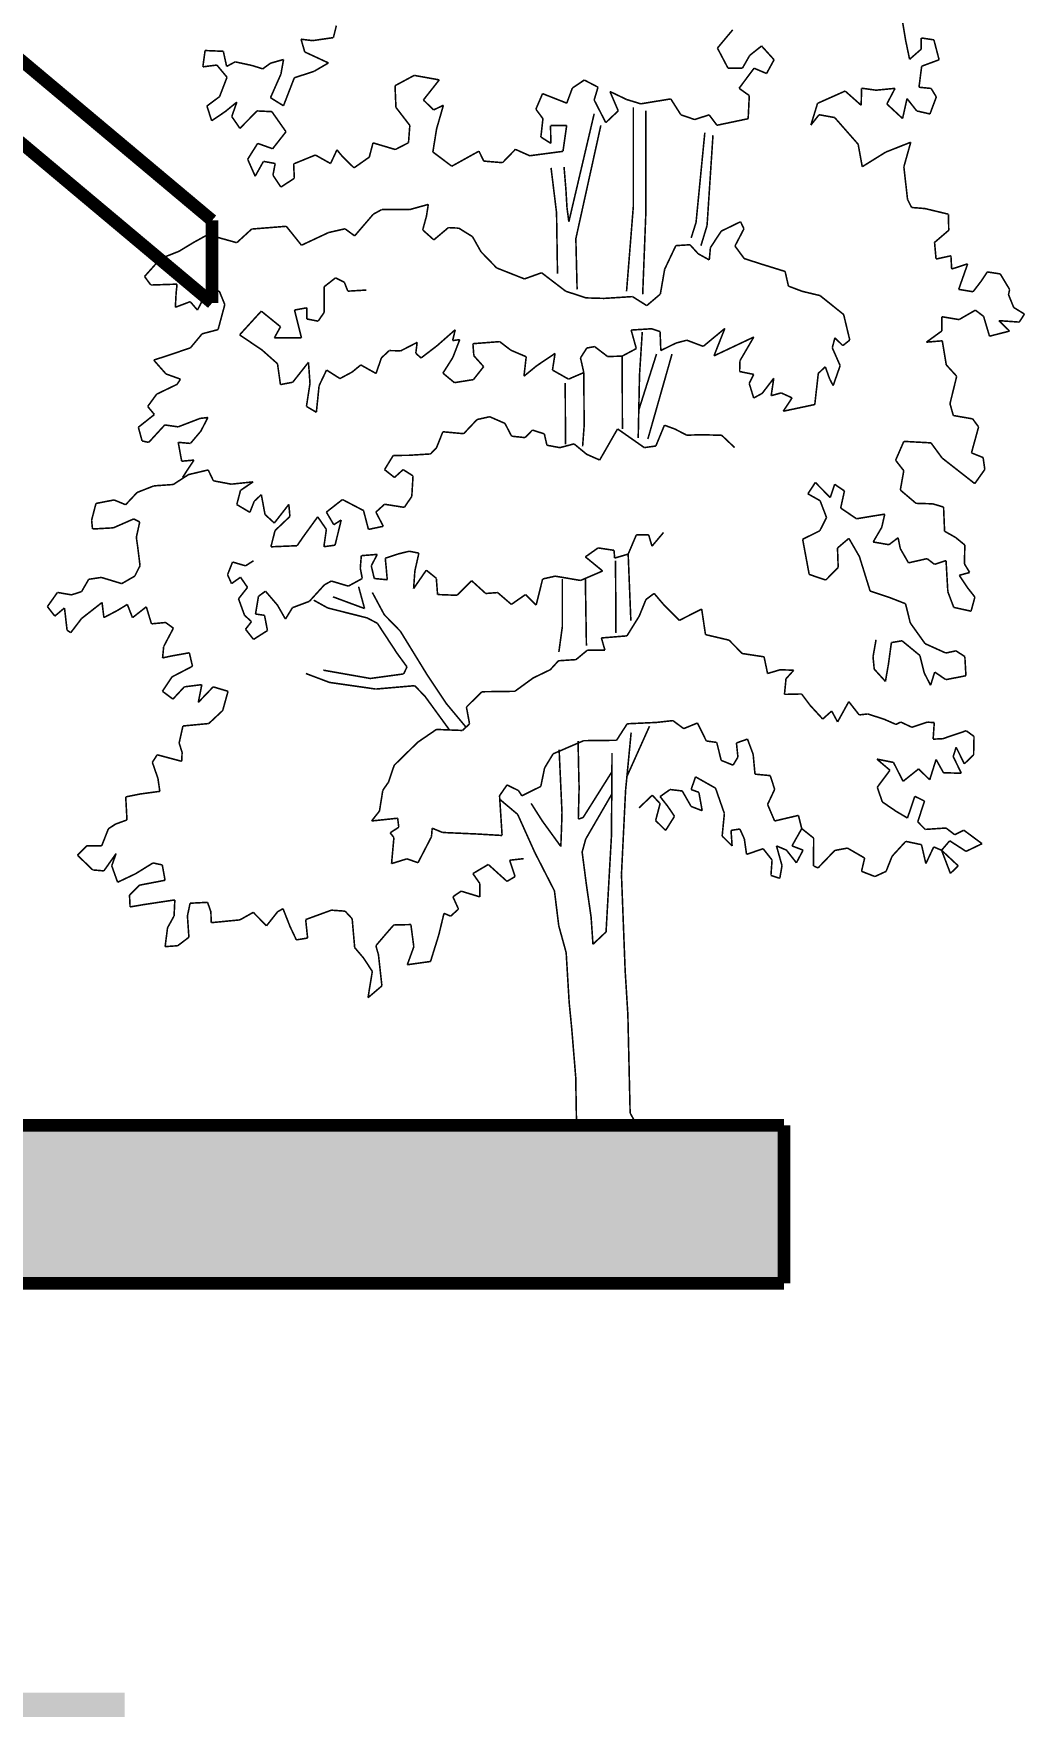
# Model space of a CAD drawing. Extents: x -27.1 to 14.4, y -13.6 to 27.5.
# Drawn here: x -12.65 to -9.51, y 18.43 to 23.76 of the extents above; entities that cross this region are included whole.
import ezdxf

# ---------------------------------------------------------------- set-up
doc = ezdxf.new("R2010")
doc.units = 0
doc.header["$MEASUREMENT"] = 0
for name, color, linetype, lineweight, plot in [('CLOSET', 7, 'Continuous', 0, False), ('CUBIERTAS', 7, 'Continuous', 0, False), ('TEXTO', 7, 'Continuous', 0, False), ('TRAMAS', 7, 'Continuous', 0, False)]:
    doc.layers.add(name, color=color, linetype=linetype, lineweight=lineweight, plot=plot)

# ---------------------------------------------------------------- blocks, each defined once
blk = doc.blocks.new('FILL_36')
at = {"layer": 'TRAMAS', "linetype": 'Continuous'}
h = blk.add_hatch(dxfattribs=at)
h.set_pattern_fill('ALFOMBRA', color=251, scale=0.006, style=0)
h.set_pattern_definition([(45, (0, 0.3), (-0.0954594, 0.0954594), [0, -0.09, 0, -0.135]), (110, (0.3, 0.3), (-0.1268585, -0.0461727), [0, -0.066, 0, -0.114])])
h.paths.add_polyline_path([(-10.274, 20.3071), (-10.274, 19.8071), (-22.8029, 19.8071), (-22.8029, 20.3071)], flags=0)
blk = doc.blocks.new('FILL_32')
at = {"layer": 'CUBIERTAS', "linetype": 'Continuous'}
h = blk.add_hatch(dxfattribs=at)
h.set_pattern_fill('CAMARA_DE_AIRE', color=5, scale=1000000.0, style=0)
h.set_pattern_definition([(0, (1000000, 1000000), (0, 1000000), [1e-05, -1000000])])
h.paths.add_polyline_path([(-12.0816, 22.9071), (-12.0816, 23.1682), (-15.6265, 26.1427), (-15.6265, 25.8816)], flags=0)

msp = doc.modelspace()

# ---------------------------------------------------------------- linework, layer by layer
at = {"color": 0, "linetype": 'Continuous', "const_width": 0.005}
for points in [[(-11.6887, 23.7844), (-11.6981, 23.7463)], [(-9.8895, 23.7393), (-9.8994, 23.7995)], [(-11.764, 23.7368), (-11.8004, 23.7413)], [(-11.8004, 23.7413), (-11.7887, 23.701)], [(-11.6981, 23.7463), (-11.764, 23.7368)], [(-10.4841, 23.7132), (-10.4359, 23.7709)], [(-9.8767, 23.6777), (-9.8895, 23.7393)], [(-9.84, 23.7453), (-9.8402, 23.7097)], [(-9.7999, 23.7393), (-9.84, 23.7453)], [(-9.7834, 23.6763), (-9.7999, 23.7393)], [(-12.1037, 23.7055), (-12.1108, 23.6539)], [(-12.0461, 23.7031), (-12.1037, 23.7055)], [(-12.0356, 23.6552), (-12.0461, 23.7031)], [(-11.8557, 23.6772), (-11.8969, 23.6654)], [(-11.864, 23.6309), (-11.8557, 23.6772)], [(-11.7887, 23.701), (-11.7137, 23.6663)], [(-10.4508, 23.6499), (-10.4841, 23.7132)], [(-10.382, 23.6901), (-10.4052, 23.6496)], [(-10.3446, 23.7199), (-10.382, 23.6901)], [(-10.3051, 23.6763), (-10.3446, 23.7199)], [(-10.3288, 23.6328), (-10.3051, 23.6763)], [(-9.8402, 23.7097), (-9.8767, 23.6777)], [(-9.8385, 23.6559), (-9.7834, 23.6763)], [(-12.1108, 23.6539), (-12.0665, 23.6596)], [(-12.0665, 23.6596), (-12.0344, 23.6209)], [(-12.0086, 23.6697), (-12.0356, 23.6552)], [(-11.9545, 23.658), (-12.0086, 23.6697)], [(-11.9216, 23.6475), (-11.9545, 23.658)], [(-11.8969, 23.6654), (-11.9216, 23.6475)], [(-11.897, 23.5563), (-11.864, 23.6309)], [(-11.7594, 23.6396), (-11.8216, 23.6194)], [(-11.7137, 23.6663), (-11.7594, 23.6396)], [(-11.5033, 23.5942), (-11.4427, 23.6269)], [(-11.4427, 23.6269), (-11.3635, 23.6127)], [(-10.4052, 23.6496), (-10.4508, 23.6499)], [(-10.4157, 23.586), (-10.3683, 23.6496)], [(-10.3683, 23.6496), (-10.3288, 23.6328)], [(-9.847, 23.5894), (-9.8385, 23.6559)], [(-12.0344, 23.6209), (-12.058, 23.5597)], [(-11.8216, 23.6194), (-11.8559, 23.5308)], [(-11.5004, 23.5257), (-11.5033, 23.5942)], [(-11.3635, 23.6127), (-11.4136, 23.5491)], [(-10.9604, 23.5391), (-10.9427, 23.5869)], [(-10.9427, 23.5869), (-10.9051, 23.6122)], [(-10.9051, 23.6122), (-10.8616, 23.5896)], [(-10.8616, 23.5896), (-10.8738, 23.5491)], [(-10.7977, 23.5148), (-10.8238, 23.5759)], [(-10.8238, 23.5759), (-10.7712, 23.5506)], [(-10.3834, 23.5631), (-10.4157, 23.586)], [(-10.1676, 23.5385), (-10.0804, 23.5774)], [(-10.0804, 23.5774), (-10.0297, 23.5323)], [(-10.0297, 23.5323), (-10.0285, 23.5864)], [(-10.0285, 23.5864), (-9.9826, 23.5801)], [(-9.9826, 23.5801), (-9.9226, 23.5859)], [(-9.9226, 23.5859), (-9.9486, 23.5366)], [(-9.8086, 23.5856), (-9.847, 23.5894)], [(-9.7922, 23.5587), (-9.8086, 23.5856)], [(-12.058, 23.5597), (-12.098, 23.5299)], [(-12.098, 23.5299), (-12.0828, 23.4835)], [(-12.0402, 23.5123), (-12.0033, 23.5424)], [(-12.0033, 23.5424), (-12.0194, 23.4968)], [(-11.8559, 23.5308), (-11.897, 23.5563)], [(-11.4565, 23.4686), (-11.5004, 23.5257)], [(-11.4136, 23.5491), (-11.3812, 23.5177)], [(-11.3812, 23.5177), (-11.3504, 23.5324)], [(-11.3504, 23.5324), (-11.3719, 23.4579)], [(-11.058, 23.5199), (-11.037, 23.5692)], [(-11.0357, 23.49), (-11.058, 23.5199)], [(-11.037, 23.5692), (-10.9604, 23.5391)], [(-10.8738, 23.5491), (-10.8371, 23.4775)], [(-10.7712, 23.5506), (-10.7266, 23.537)], [(-10.7501, 23.5257), (-10.7501, 23.211)], [(-10.7266, 23.537), (-10.6316, 23.5525)], [(-10.6316, 23.5525), (-10.5997, 23.5023)], [(-10.387, 23.4899), (-10.3834, 23.5631)], [(-10.1888, 23.4696), (-10.1676, 23.5385)], [(-9.9486, 23.5366), (-9.8989, 23.4905)], [(-9.8989, 23.4905), (-9.8848, 23.5535)], [(-9.8848, 23.5535), (-9.8541, 23.5145)], [(-9.8123, 23.5049), (-9.7922, 23.5587)], [(-12.0828, 23.4835), (-12.0402, 23.5123)], [(-12.0194, 23.4968), (-11.9936, 23.4594)], [(-11.9936, 23.4594), (-11.9394, 23.5145)], [(-11.9394, 23.5145), (-11.8927, 23.5123)], [(-11.8927, 23.5123), (-11.848, 23.4487)], [(-11.4607, 23.414), (-11.4565, 23.4686)], [(-11.0423, 23.432), (-11.0357, 23.49)], [(-10.9607, 23.4688), (-11.0117, 23.4682)], [(-11.0117, 23.4682), (-11.0107, 23.4119)], [(-10.9724, 23.3867), (-10.9607, 23.4688)], [(-10.8738, 23.5056), (-10.9539, 23.164)], [(-10.9317, 23.1106), (-10.8527, 23.4688)], [(-10.8371, 23.4775), (-10.7977, 23.5148)], [(-10.7101, 23.5153), (-10.7106, 23.1876)], [(-10.5997, 23.5023), (-10.5562, 23.4873)], [(-10.5562, 23.4873), (-10.5104, 23.5021)], [(-10.5104, 23.5021), (-10.4857, 23.4692)], [(-10.4857, 23.4692), (-10.387, 23.4899)], [(-10.1629, 23.5025), (-10.1888, 23.4696)], [(-10.1134, 23.4935), (-10.1629, 23.5025)], [(-10.0393, 23.4091), (-10.1134, 23.4935)], [(-9.8541, 23.5145), (-9.8123, 23.5049)], [(-11.9375, 23.4119), (-11.9691, 23.3617)], [(-11.8902, 23.3949), (-11.9375, 23.4119)], [(-11.848, 23.4487), (-11.8902, 23.3949)], [(-11.5847, 23.3684), (-11.5729, 23.4135)], [(-11.5729, 23.4135), (-11.5024, 23.3925)], [(-11.5024, 23.3925), (-11.4607, 23.414)], [(-11.3719, 23.4579), (-11.3837, 23.3847)], [(-11.0107, 23.4119), (-11.0423, 23.432)], [(-10.5517, 23.1622), (-10.524, 23.4461)], [(-10.5169, 23.1524), (-10.4982, 23.4379)], [(-9.873, 23.4156), (-9.9523, 23.3842)], [(-9.8948, 23.3378), (-9.873, 23.4156)], [(-11.9691, 23.3617), (-11.9454, 23.3081)], [(-11.8238, 23.347), (-11.7551, 23.3751)], [(-11.7551, 23.3751), (-11.707, 23.3481)], [(-11.707, 23.3481), (-11.6869, 23.3914)], [(-11.6869, 23.3914), (-11.6682, 23.3689)], [(-11.6682, 23.3689), (-11.6329, 23.3345)], [(-11.6329, 23.3345), (-11.5847, 23.3684)], [(-11.3837, 23.3847), (-11.3239, 23.3397)], [(-11.3239, 23.3397), (-11.238, 23.3873)], [(-11.238, 23.3873), (-11.2228, 23.3559)], [(-11.1635, 23.3509), (-11.1228, 23.393)], [(-11.1228, 23.393), (-11.0776, 23.3728)], [(-11.0776, 23.3728), (-10.9724, 23.3867)], [(-10.0264, 23.3381), (-10.0393, 23.4091)], [(-9.9523, 23.3842), (-10.0264, 23.3381)], [(-11.9454, 23.3081), (-11.9191, 23.355)], [(-11.9191, 23.355), (-11.8822, 23.3483)], [(-11.8822, 23.3483), (-11.8892, 23.3112)], [(-11.8892, 23.3112), (-11.864, 23.2738)], [(-11.8216, 23.3014), (-11.8238, 23.347)], [(-11.2228, 23.3559), (-11.1635, 23.3509)], [(-11.0101, 23.3345), (-10.9927, 23.1925)], [(-10.9632, 23.2671), (-10.969, 23.3374)], [(-9.8832, 23.2346), (-9.8948, 23.3378)], [(-11.864, 23.2738), (-11.8216, 23.3014)], [(-10.9597, 23.2088), (-10.9632, 23.2671)], [(-11.5721, 23.1879), (-11.545, 23.2028)], [(-11.545, 23.2028), (-11.4569, 23.2026)], [(-11.4569, 23.2026), (-11.3981, 23.2189)], [(-11.3981, 23.2189), (-11.404, 23.1815)], [(-10.9539, 23.164), (-10.9597, 23.2088)], [(-10.7501, 23.211), (-10.7714, 22.944)], [(-9.8703, 23.2092), (-9.8832, 23.2346)], [(-9.8282, 23.2058), (-9.8703, 23.2092)], [(-9.754, 23.188), (-9.8282, 23.2058)], [(-11.9564, 23.141), (-11.8471, 23.1497)], [(-11.8471, 23.1497), (-11.799, 23.0898)], [(-11.6309, 23.1193), (-11.5721, 23.1879)], [(-11.404, 23.1815), (-11.4158, 23.1382)], [(-11.3806, 23.1068), (-11.3347, 23.1455)], [(-11.3347, 23.1455), (-11.3018, 23.1439)], [(-11.3018, 23.1439), (-11.2584, 23.1169)], [(-10.9927, 23.1925), (-10.9897, 23.0001)], [(-10.7106, 23.1876), (-10.7204, 22.9347)], [(-10.5517, 23.1622), (-10.5671, 23.113)], [(-10.5169, 23.1524), (-10.5362, 23.0884)], [(-10.4721, 23.1344), (-10.411, 23.1642)], [(-10.411, 23.1642), (-10.4004, 23.1417)], [(-9.7529, 23.1372), (-9.754, 23.188)], [(-12.1863, 23.0706), (-12.141, 23.0981)], [(-12.141, 23.0981), (-12.0951, 23.1234)], [(-12.0951, 23.1234), (-12.0035, 23.0978)], [(-12.0035, 23.0978), (-11.9564, 23.141)], [(-11.799, 23.0898), (-11.7132, 23.13)], [(-11.7132, 23.13), (-11.6614, 23.1418)], [(-11.6614, 23.1418), (-11.6309, 23.1193)], [(-11.4158, 23.1382), (-11.3806, 23.1068)], [(-11.2584, 23.1169), (-11.2314, 23.069)], [(-10.9277, 22.9499), (-10.9317, 23.1106)], [(-10.6156, 23.0885), (-10.5709, 23.0914)], [(-10.5709, 23.0914), (-10.5451, 23.0629)], [(-10.5063, 23.0822), (-10.4721, 23.1344)], [(-10.4004, 23.1417), (-10.4287, 23.0873)], [(-9.7978, 23.0987), (-9.7529, 23.1372)], [(-9.793, 23.0461), (-9.7978, 23.0987)], [(-12.2951, 22.9909), (-12.2445, 23.0476)], [(-12.2445, 23.0476), (-12.1863, 23.0706)], [(-11.2314, 23.069), (-11.1821, 23.0181)], [(-10.651, 23.0138), (-10.6156, 23.0885)], [(-10.5451, 23.0629), (-10.5099, 23.0434)], [(-10.5099, 23.0434), (-10.5063, 23.0822)], [(-10.4287, 23.0873), (-10.3994, 23.0476)], [(-10.3994, 23.0476), (-10.343, 23.0295)], [(-9.746, 23.0565), (-9.793, 23.0461)], [(-9.7437, 23.0146), (-9.746, 23.0565)], [(-12.2752, 22.964), (-12.2951, 22.9909)], [(-11.7271, 22.9587), (-11.6912, 22.9868)], [(-11.6912, 22.9868), (-11.6635, 22.9727)], [(-11.1821, 23.0181), (-11.0941, 22.9833)], [(-11.0941, 22.9833), (-11.04, 23.0028)], [(-11.04, 23.0028), (-10.9637, 22.9444)], [(-10.6646, 22.9354), (-10.651, 23.0138)], [(-10.343, 23.0295), (-10.2702, 23.0069)], [(-10.2702, 23.0069), (-10.2597, 22.9606)], [(-9.6931, 23.031), (-9.7437, 23.0146)], [(-9.7215, 22.9503), (-9.6931, 23.031)], [(-9.6309, 23.0054), (-9.6497, 22.9771)], [(-9.5901, 22.9991), (-9.6309, 23.0054)], [(-9.5605, 22.9499), (-9.5901, 22.9991)], [(-12.1923, 22.9668), (-12.2752, 22.964)], [(-12.1977, 22.8936), (-12.1953, 22.9384)], [(-12.1953, 22.9384), (-12.1923, 22.9668)], [(-12.1003, 22.9376), (-12.1279, 22.8849)], [(-12.0588, 22.9446), (-12.1003, 22.9376)], [(-12.0414, 22.9021), (-12.0588, 22.9446)], [(-11.7271, 22.8778), (-11.7271, 22.9587)], [(-11.6635, 22.9727), (-11.6525, 22.9446)], [(-11.6525, 22.9446), (-11.5944, 22.9481)], [(-10.9637, 22.9444), (-10.8991, 22.9233)], [(-10.7075, 22.8989), (-10.6646, 22.9354)], [(-10.2597, 22.9606), (-10.2162, 22.9441)], [(-10.2162, 22.9441), (-10.1598, 22.9306)], [(-10.1598, 22.9306), (-10.0852, 22.8708)], [(-9.6762, 22.9427), (-9.7215, 22.9503)], [(-9.6497, 22.9771), (-9.6762, 22.9427)], [(-9.564, 22.9335), (-9.5605, 22.9499)], [(-9.5476, 22.8931), (-9.564, 22.9335)], [(-12.1507, 22.9114), (-12.1977, 22.8936)], [(-12.1279, 22.8849), (-12.1507, 22.9114)], [(-12.0627, 22.823), (-12.0414, 22.9021)], [(-11.9945, 22.8064), (-11.9261, 22.8814)], [(-11.9261, 22.8814), (-11.8653, 22.8321)], [(-11.8211, 22.8849), (-11.7824, 22.8919)], [(-11.799, 22.797), (-11.8211, 22.8849)], [(-11.7824, 22.8919), (-11.7824, 22.8567)], [(-11.7465, 22.8497), (-11.7271, 22.8778)], [(-10.8991, 22.9233), (-10.8426, 22.9217)], [(-10.8426, 22.9217), (-10.7527, 22.9274)], [(-10.7527, 22.9274), (-10.7075, 22.8989)], [(-9.7204, 22.8547), (-9.6687, 22.8845)], [(-9.6687, 22.8845), (-9.6428, 22.865)], [(-9.5136, 22.8721), (-9.5476, 22.8931)], [(-12.1132, 22.8097), (-12.0627, 22.823)], [(-11.8653, 22.8321), (-11.8847, 22.797)], [(-11.7824, 22.8567), (-11.7465, 22.8497)], [(-10.6924, 22.8257), (-10.7569, 22.8216)], [(-10.6654, 22.8166), (-10.6924, 22.8257)], [(-10.4608, 22.8266), (-10.5291, 22.77)], [(-10.4951, 22.74), (-10.4608, 22.8266)], [(-10.0852, 22.8708), (-10.0658, 22.79)], [(-9.7745, 22.819), (-9.7745, 22.8638)], [(-9.7745, 22.8638), (-9.7204, 22.8547)], [(-9.6428, 22.865), (-9.6241, 22.8022)], [(-9.5606, 22.8184), (-9.5947, 22.8514)], [(-9.5947, 22.8514), (-9.5301, 22.8468)], [(-9.5301, 22.8468), (-9.5136, 22.8721)], [(-12.15, 22.7654), (-12.1132, 22.8097)], [(-11.9234, 22.7583), (-11.9945, 22.8064)], [(-11.8847, 22.797), (-11.799, 22.797)], [(-11.4334, 22.7826), (-11.4852, 22.7559)], [(-11.4376, 22.7483), (-11.4334, 22.7826)], [(-11.3705, 22.772), (-11.4211, 22.7333)], [(-11.3129, 22.8227), (-11.3705, 22.772)], [(-11.3212, 22.7883), (-11.3129, 22.8227)], [(-11.2988, 22.7913), (-11.3212, 22.7883)], [(-11.3207, 22.7345), (-11.2988, 22.7913)], [(-11.1725, 22.785), (-11.2571, 22.7785)], [(-11.2571, 22.7785), (-11.2542, 22.7404)], [(-11.1373, 22.758), (-11.1725, 22.785)], [(-10.7569, 22.8216), (-10.7406, 22.763)], [(-10.7218, 22.8153), (-10.7304, 22.6802)], [(-10.6631, 22.7569), (-10.6654, 22.8166)], [(-10.6149, 22.7806), (-10.6631, 22.7569)], [(-10.5808, 22.7895), (-10.6149, 22.7806)], [(-10.5291, 22.77), (-10.5808, 22.7895)], [(-10.3692, 22.7995), (-10.4951, 22.74)], [(-10.4128, 22.7249), (-10.3692, 22.7995)], [(-10.1128, 22.797), (-10.1211, 22.7654)], [(-10.0879, 22.7724), (-10.1128, 22.797)], [(-10.0658, 22.79), (-10.0879, 22.7724)], [(-9.8235, 22.7833), (-9.7745, 22.819)], [(-9.7734, 22.7876), (-9.8235, 22.7833)], [(-9.7606, 22.7113), (-9.7734, 22.7876)], [(-9.6241, 22.8022), (-9.5606, 22.8184)], [(-12.2661, 22.7267), (-12.2232, 22.7405)], [(-12.2274, 22.6829), (-12.2661, 22.7267)], [(-12.2232, 22.7405), (-12.15, 22.7654)], [(-11.8748, 22.715), (-11.9234, 22.7583)], [(-11.7769, 22.7197), (-11.8267, 22.6566)], [(-11.7721, 22.6529), (-11.7769, 22.7197)], [(-11.5463, 22.7336), (-11.5634, 22.6843)], [(-11.5216, 22.7567), (-11.5463, 22.7336)], [(-11.4852, 22.7559), (-11.5216, 22.7567)], [(-11.4211, 22.7333), (-11.4376, 22.7483)], [(-11.3519, 22.6853), (-11.3207, 22.7345)], [(-11.2542, 22.7404), (-11.2232, 22.7059)], [(-11.0886, 22.7372), (-11.1373, 22.758)], [(-11.0957, 22.6757), (-11.0886, 22.7372)], [(-10.9974, 22.7478), (-11.0557, 22.7085)], [(-11.0056, 22.6951), (-10.9974, 22.7478)], [(-10.8969, 22.7649), (-10.917, 22.7336)], [(-10.917, 22.7336), (-10.9065, 22.6872)], [(-10.8723, 22.7693), (-10.8969, 22.7649)], [(-10.8312, 22.7378), (-10.8723, 22.7693)], [(-10.7853, 22.7392), (-10.8312, 22.7378)], [(-10.7406, 22.763), (-10.7853, 22.7392)], [(-10.7853, 22.7392), (-10.7845, 22.5091)], [(-10.6767, 22.7458), (-10.7327, 22.569)], [(-10.6277, 22.7458), (-10.7041, 22.4769)], [(-10.414, 22.6905), (-10.4128, 22.7249)], [(-10.1211, 22.7654), (-10.0962, 22.7091)], [(-12.1816, 22.6664), (-12.2274, 22.6829)], [(-12.1922, 22.65), (-12.1816, 22.6664)], [(-11.8655, 22.6492), (-11.8748, 22.715)], [(-11.7197, 22.6952), (-11.7433, 22.6459)], [(-11.6774, 22.6682), (-11.7197, 22.6952)], [(-11.6386, 22.689), (-11.6774, 22.6682)], [(-11.6116, 22.7113), (-11.6386, 22.689)], [(-11.5634, 22.6843), (-11.6116, 22.7113)], [(-11.3155, 22.6553), (-11.3519, 22.6853)], [(-11.2555, 22.6649), (-11.3155, 22.6553)], [(-11.2232, 22.7059), (-11.2555, 22.6649)], [(-11.0557, 22.7085), (-11.0957, 22.6757)], [(-10.9547, 22.6664), (-11.0056, 22.6951)], [(-10.9065, 22.6872), (-10.9547, 22.6664)], [(-10.9065, 22.6872), (-10.9055, 22.5184)], [(-10.7304, 22.6802), (-10.7346, 22.4802)], [(-10.3694, 22.6814), (-10.414, 22.6905)], [(-10.3837, 22.6529), (-10.3694, 22.6814)], [(-10.306, 22.6693), (-10.3425, 22.6216)], [(-10.3143, 22.6141), (-10.306, 22.6693)], [(-10.1653, 22.6845), (-10.1764, 22.5861)], [(-10.1432, 22.7056), (-10.1653, 22.6845)], [(-10.1294, 22.667), (-10.1432, 22.7056)], [(-10.1183, 22.6459), (-10.1294, 22.667)], [(-10.0962, 22.7091), (-10.1183, 22.6459)], [(-9.7278, 22.6755), (-9.7606, 22.7113)], [(-9.749, 22.5888), (-9.7278, 22.6755)], [(-12.2851, 22.58), (-12.2569, 22.6188)], [(-12.2569, 22.6188), (-12.1922, 22.65)], [(-11.8267, 22.6566), (-11.8655, 22.6492)], [(-11.7833, 22.5802), (-11.7721, 22.6529)], [(-11.7433, 22.6459), (-11.752, 22.5615)], [(-10.9653, 22.6545), (-10.9644, 22.4602)], [(-10.3695, 22.6067), (-10.3837, 22.6529)], [(-10.3425, 22.6216), (-10.3695, 22.6067)], [(-10.2825, 22.6229), (-10.3143, 22.6141)], [(-10.2482, 22.6072), (-10.2825, 22.6229)], [(-12.264, 22.5545), (-12.2851, 22.58)], [(-11.752, 22.5615), (-11.7833, 22.5802)], [(-10.2759, 22.565), (-10.2482, 22.6072)], [(-10.1764, 22.5861), (-10.2759, 22.565)], [(-9.7385, 22.5514), (-9.749, 22.5888)], [(-12.3146, 22.5143), (-12.264, 22.5545)], [(-12.3029, 22.4709), (-12.3146, 22.5143)], [(-12.2312, 22.5216), (-12.2818, 22.4664)], [(-12.1889, 22.5155), (-12.2312, 22.5216)], [(-12.1195, 22.5422), (-12.1889, 22.5155)], [(-12.0948, 22.5451), (-12.1195, 22.5422)], [(-12.1172, 22.5019), (-12.0948, 22.5451)], [(-11.244, 22.5386), (-11.2863, 22.4939)], [(-11.204, 22.5475), (-11.244, 22.5386)], [(-11.1558, 22.5264), (-11.204, 22.5475)], [(-11.1348, 22.486), (-11.1558, 22.5264)], [(-11.0689, 22.5053), (-11.0925, 22.4815)], [(-11.0313, 22.4933), (-11.0689, 22.5053)], [(-10.9055, 22.5184), (-10.9103, 22.4541)], [(-10.7998, 22.5091), (-10.8563, 22.4106)], [(-10.7153, 22.4499), (-10.7998, 22.5091)], [(-10.6517, 22.5207), (-10.6788, 22.455)], [(-10.6188, 22.5087), (-10.6517, 22.5207)], [(-10.5812, 22.4892), (-10.6188, 22.5087)], [(-9.6774, 22.5408), (-9.7385, 22.5514)], [(-9.6811, 22.4332), (-9.6586, 22.5153)], [(-9.6586, 22.5153), (-9.6774, 22.5408)], [(-12.2818, 22.4664), (-12.3029, 22.4709)], [(-12.1777, 22.4069), (-12.1887, 22.4666)], [(-12.1887, 22.4666), (-12.15, 22.4631)], [(-12.15, 22.4631), (-12.1172, 22.5019)], [(-11.3521, 22.5), (-11.3722, 22.4493)], [(-11.2863, 22.4939), (-11.3521, 22.5)], [(-11.0925, 22.4815), (-11.1348, 22.486)], [(-11.0232, 22.4574), (-11.0313, 22.4933)], [(-10.982, 22.4498), (-11.0232, 22.4574)], [(-10.9374, 22.4617), (-10.982, 22.4498)], [(-10.8974, 22.4287), (-10.9374, 22.4617)], [(-10.6788, 22.455), (-10.7153, 22.4499)], [(-10.5342, 22.4906), (-10.5812, 22.4892)], [(-10.4708, 22.4889), (-10.5342, 22.4906)], [(-10.4297, 22.45), (-10.4708, 22.4889)], [(-9.9209, 22.4099), (-9.8949, 22.4696)], [(-9.8949, 22.4696), (-9.8091, 22.4649)], [(-9.8091, 22.4649), (-9.774, 22.417)], [(-12.139, 22.4104), (-12.1777, 22.4069)], [(-12.175, 22.3556), (-12.139, 22.4104)], [(-11.5364, 22.3803), (-11.509, 22.425)], [(-11.509, 22.425), (-11.4592, 22.4256)], [(-11.391, 22.4299), (-11.4592, 22.4256)], [(-11.3722, 22.4493), (-11.391, 22.4299)], [(-10.8563, 22.4106), (-10.8974, 22.4287)], [(-9.8951, 22.3769), (-9.9209, 22.4099)], [(-9.774, 22.417), (-9.6707, 22.3361)], [(-9.6443, 22.4185), (-9.6811, 22.4332)], [(-9.6389, 22.3808), (-9.6443, 22.4185)], [(-12.2044, 22.3332), (-12.1562, 22.3645)], [(-12.1562, 22.3645), (-12.0939, 22.3793)], [(-12.0939, 22.3793), (-12.0775, 22.3449)], [(-12.0775, 22.3449), (-12.0211, 22.3343)], [(-11.5051, 22.3554), (-11.5364, 22.3803)], [(-11.4777, 22.3803), (-11.5051, 22.3554)], [(-11.4464, 22.3604), (-11.4777, 22.3803)], [(-11.4503, 22.2957), (-11.4464, 22.3604)], [(-9.906, 22.3158), (-9.8951, 22.3769)], [(-9.6707, 22.3361), (-9.6389, 22.3808)], [(-12.3549, 22.2693), (-12.3185, 22.3081)], [(-12.3185, 22.3081), (-12.2655, 22.3289)], [(-12.2655, 22.3289), (-12.2044, 22.3332)], [(-12.0211, 22.3343), (-11.9517, 22.3416)], [(-11.9917, 22.3148), (-12.0035, 22.2698)], [(-11.9517, 22.3416), (-11.9917, 22.3148)], [(-11.9483, 22.2803), (-11.9259, 22.3012)], [(-11.9259, 22.3012), (-11.9143, 22.2384)], [(-11.4738, 22.2609), (-11.4503, 22.2957)], [(-10.1982, 22.3038), (-10.1746, 22.3398)], [(-10.1596, 22.282), (-10.1982, 22.3038)], [(-10.1746, 22.3398), (-10.1275, 22.2919)], [(-10.1275, 22.2919), (-10.1134, 22.3338)], [(-10.1134, 22.3338), (-10.0827, 22.3128)], [(-10.0827, 22.3128), (-10.0945, 22.2589)], [(-9.8564, 22.2737), (-9.906, 22.3158)], [(-12.4624, 22.2206), (-12.4486, 22.2733)], [(-12.4486, 22.2733), (-12.3914, 22.2844)], [(-12.3914, 22.2844), (-12.3549, 22.2693)], [(-12.0035, 22.2698), (-11.9621, 22.2452)], [(-11.9621, 22.2452), (-11.9483, 22.2803)], [(-11.9143, 22.2384), (-11.8849, 22.2114)], [(-11.8849, 22.2114), (-11.839, 22.2703)], [(-11.839, 22.2703), (-11.8356, 22.2322)], [(-11.7203, 22.2459), (-11.6695, 22.2857)], [(-11.6969, 22.2061), (-11.7203, 22.2459)], [(-11.6695, 22.2857), (-11.6029, 22.2509)], [(-11.6029, 22.2509), (-11.5873, 22.1912)], [(-11.5638, 22.2459), (-11.5364, 22.2708)], [(-11.5403, 22.2011), (-11.5638, 22.2459)], [(-11.5364, 22.2708), (-11.4738, 22.2609)], [(-10.1393, 22.2289), (-10.1596, 22.282)], [(-10.0945, 22.2589), (-10.0445, 22.2249)], [(-10.0445, 22.2249), (-9.9552, 22.2396)], [(-9.9552, 22.2396), (-9.9647, 22.1978)], [(-9.8036, 22.2721), (-9.8564, 22.2737)], [(-9.7693, 22.2619), (-9.8036, 22.2721)], [(-9.7661, 22.1854), (-9.7693, 22.2619)], [(-12.4596, 22.1925), (-12.4624, 22.2206)], [(-12.3938, 22.1962), (-12.4596, 22.1925)], [(-12.3292, 22.2244), (-12.3938, 22.1962)], [(-12.3104, 22.2147), (-12.3292, 22.2244)], [(-12.321, 22.1661), (-12.3104, 22.2147)], [(-11.8826, 22.1875), (-11.8957, 22.1362)], [(-11.8356, 22.2322), (-11.8826, 22.1875)], [(-11.7935, 22.1679), (-11.7477, 22.231)], [(-11.7477, 22.231), (-11.7203, 22.1912)], [(-11.7203, 22.1912), (-11.7282, 22.1365)], [(-11.6734, 22.221), (-11.6969, 22.2061)], [(-11.6929, 22.1414), (-11.6734, 22.221)], [(-11.5873, 22.1912), (-11.5403, 22.2011)], [(-10.2147, 22.16), (-10.1605, 22.187)], [(-10.1605, 22.187), (-10.1393, 22.2289)], [(-9.9647, 22.1978), (-9.9918, 22.1515)], [(-9.7316, 22.166), (-9.7661, 22.1854)], [(-12.3164, 22.1333), (-12.321, 22.1661)], [(-12.3094, 22.0765), (-12.3164, 22.1333)], [(-11.8957, 22.1362), (-11.8128, 22.1397)], [(-11.8128, 22.1397), (-11.7935, 22.1679)], [(-11.7282, 22.1365), (-11.6929, 22.1414)], [(-10.9015, 22.1044), (-10.8615, 22.1327)], [(-10.8615, 22.1327), (-10.8109, 22.1251)], [(-10.7663, 22.1131), (-10.7403, 22.1743)], [(-10.7403, 22.1743), (-10.7016, 22.1742)], [(-10.7016, 22.1742), (-10.691, 22.1383)], [(-10.691, 22.1383), (-10.6545, 22.1815)], [(-10.1941, 22.0489), (-10.2147, 22.16)], [(-10.0686, 22.163), (-10.1046, 22.1324)], [(-10.1046, 22.1324), (-10.1024, 22.0711)], [(-10.0353, 22.1053), (-10.0686, 22.163)], [(-9.9918, 22.1515), (-9.942, 22.1429)], [(-9.942, 22.1429), (-9.913, 22.1648)], [(-9.913, 22.1648), (-9.906, 22.1304)], [(-9.906, 22.1304), (-9.8802, 22.0855)], [(-9.7021, 22.1419), (-9.7316, 22.166)], [(-9.7033, 22.0821), (-9.7021, 22.1419)], [(-12.3259, 22.0436), (-12.3094, 22.0765)], [(-12.0327, 22.048), (-12.0169, 22.0881)], [(-12.0169, 22.0881), (-11.9759, 22.0761)], [(-11.9759, 22.0761), (-11.9506, 22.0921)], [(-11.6099, 22.1082), (-11.6131, 22.0681)], [(-11.5594, 22.1122), (-11.6099, 22.1082)], [(-11.5784, 22.0761), (-11.5594, 22.1122)], [(-11.4949, 22.1133), (-11.5342, 22.1002)], [(-11.5342, 22.1002), (-11.531, 22.0681)], [(-11.4949, 22.1133), (-11.4585, 22.1222)], [(-11.4585, 22.1222), (-11.4279, 22.1162)], [(-11.4279, 22.1162), (-11.4406, 22.0598)], [(-10.8471, 22.0598), (-10.9015, 22.1044)], [(-10.8109, 22.1251), (-10.8092, 22.1005)], [(-10.8092, 22.1005), (-10.7663, 22.1131)], [(-10.8063, 22.0922), (-10.8049, 21.8633)], [(-10.7663, 22.1131), (-10.7578, 21.9023)], [(-10.0014, 21.9962), (-10.0353, 22.1053)], [(-9.8802, 22.0855), (-9.8214, 22.0988)], [(-9.8214, 22.0988), (-9.798, 22.0808)], [(-9.798, 22.0808), (-9.7615, 22.0927)], [(-9.7615, 22.0927), (-9.7558, 21.9941)], [(-9.6868, 22.0551), (-9.7033, 22.0821)], [(-12.494, 21.9947), (-12.4716, 22.0335)], [(-12.4716, 22.0335), (-12.4317, 22.0394)], [(-12.4317, 22.0394), (-12.3671, 22.0198)], [(-12.3671, 22.0198), (-12.3259, 22.0436)], [(-12.0201, 22.0199), (-12.0327, 22.048)], [(-11.9917, 22.04), (-12.0201, 22.0199)], [(-11.9696, 22.0079), (-11.9917, 22.04)], [(-11.7046, 22.028), (-11.7266, 22.0159)], [(-11.6509, 22.0119), (-11.7046, 22.028)], [(-11.6068, 22.036), (-11.6509, 22.0119)], [(-11.6131, 22.0681), (-11.6068, 22.036)], [(-11.5689, 22.036), (-11.5784, 22.0761)], [(-11.5279, 22.032), (-11.5689, 22.036)], [(-11.531, 22.0681), (-11.5279, 22.032)], [(-11.4446, 22.0041), (-11.4045, 22.0623)], [(-11.4406, 22.0598), (-11.4446, 22.0041)], [(-11.4045, 22.0623), (-11.3728, 22.0368)], [(-11.3728, 22.0368), (-11.3688, 21.9853)], [(-11.3071, 21.9829), (-11.2612, 22.0291)], [(-11.2612, 22.0291), (-11.2166, 21.9886)], [(-11.0571, 21.952), (-11.0367, 22.0345)], [(-11.0367, 22.0345), (-10.9967, 22.0434)], [(-10.9967, 22.0434), (-10.9168, 22.0298)], [(-10.9744, 22.0344), (-10.9744, 21.8838)], [(-10.9168, 22.0298), (-10.8471, 22.0598)], [(-10.9016, 22.0342), (-10.8983, 21.8237)], [(-10.1416, 22.0311), (-10.1941, 22.0489)], [(-10.1024, 22.0711), (-10.1416, 22.0311)], [(-9.7198, 22.0461), (-9.6868, 22.0551)], [(-9.6938, 22.0072), (-9.7198, 22.0461)], [(-12.6022, 21.9472), (-12.5704, 21.9919)], [(-12.5704, 21.9919), (-12.5258, 21.9843)], [(-12.5258, 21.9843), (-12.494, 21.9947)], [(-11.998, 21.9718), (-11.9696, 22.0079)], [(-11.979, 21.9196), (-11.998, 21.9718)], [(-11.9349, 21.9798), (-11.9443, 21.9237)], [(-11.9128, 21.9959), (-11.9349, 21.9798)], [(-11.8749, 21.9517), (-11.9128, 21.9959)], [(-11.7266, 22.0159), (-11.774, 21.9638)], [(-11.6995, 21.9781), (-11.5996, 21.941)], [(-11.5996, 21.941), (-11.6185, 22.0102)], [(-11.5374, 21.9216), (-11.575, 21.9917)], [(-11.3688, 21.9853), (-11.3071, 21.9829)], [(-11.2166, 21.9886), (-11.179, 21.9915)], [(-11.179, 21.9915), (-11.1355, 21.9541)], [(-11.1355, 21.9541), (-11.0908, 21.9853)], [(-11.0908, 21.9853), (-11.0571, 21.952)], [(-10.7101, 21.9695), (-10.7313, 21.9172)], [(-10.6842, 21.9888), (-10.7101, 21.9695)], [(-10.6537, 21.9529), (-10.6842, 21.9888)], [(-9.938, 21.9751), (-10.0014, 21.9962)], [(-9.8895, 21.9562), (-9.938, 21.9751)], [(-9.7558, 21.9941), (-9.7371, 21.9447)], [(-9.6703, 21.9772), (-9.6938, 22.0072)], [(-9.6824, 21.9326), (-9.6703, 21.9772)], [(-12.5788, 21.9172), (-12.6022, 21.9472)], [(-12.5481, 21.9429), (-12.5788, 21.9172)], [(-12.54, 21.8723), (-12.5481, 21.9429)], [(-12.4294, 21.9602), (-12.4942, 21.9095)], [(-12.4236, 21.9124), (-12.4294, 21.9602)], [(-12.3813, 21.9347), (-12.4236, 21.9124)], [(-12.3495, 21.954), (-12.3813, 21.9347)], [(-12.3332, 21.9121), (-12.3495, 21.954)], [(-12.2896, 21.9464), (-12.3332, 21.9121)], [(-12.2732, 21.8926), (-12.2896, 21.9464)], [(-11.957, 21.8996), (-11.979, 21.9196)], [(-11.9443, 21.9237), (-11.9159, 21.9196)], [(-11.9159, 21.9196), (-11.9065, 21.8715)], [(-11.8497, 21.9076), (-11.8749, 21.9517)], [(-11.8276, 21.9437), (-11.8497, 21.9076)], [(-11.774, 21.9638), (-11.8276, 21.9437)], [(-11.7161, 21.9429), (-11.7603, 21.9675)], [(-11.5915, 21.9114), (-11.7161, 21.9429)], [(-11.4865, 21.8694), (-11.5374, 21.9216)], [(-10.7313, 21.9172), (-10.7702, 21.8546)], [(-10.6044, 21.9035), (-10.6537, 21.9529)], [(-10.5668, 21.9228), (-10.6044, 21.9035)], [(-10.5339, 21.9392), (-10.5668, 21.9228)], [(-10.5219, 21.8586), (-10.5339, 21.9392)], [(-9.8746, 21.8957), (-9.8895, 21.9562)], [(-9.7371, 21.9447), (-9.6824, 21.9326)], [(-12.5283, 21.8648), (-12.54, 21.8723)], [(-12.4942, 21.9095), (-12.5283, 21.8648)], [(-12.2286, 21.8969), (-12.2732, 21.8926)], [(-12.2346, 21.8208), (-12.2039, 21.879)], [(-12.2039, 21.879), (-12.2286, 21.8969)], [(-11.9759, 21.8755), (-11.957, 21.8996)], [(-11.9506, 21.8434), (-11.9759, 21.8755)], [(-11.9065, 21.8715), (-11.9506, 21.8434)], [(-11.5591, 21.8943), (-11.5915, 21.9114)], [(-11.4965, 21.7989), (-11.5591, 21.8943)], [(-11.4033, 21.734), (-11.4865, 21.8694)], [(-10.9744, 21.8838), (-10.9854, 21.8034)], [(-9.8277, 21.8299), (-9.8746, 21.8957)], [(-12.2381, 21.7849), (-12.2346, 21.8208)], [(-10.7702, 21.8546), (-10.8509, 21.848)], [(-10.8509, 21.848), (-10.8398, 21.8094)], [(-10.4473, 21.841), (-10.5219, 21.8586)], [(-10.4058, 21.7988), (-10.4473, 21.841)], [(-9.9828, 21.8422), (-9.9923, 21.7884)], [(-9.9437, 21.7644), (-9.9342, 21.8334)], [(-9.9342, 21.8334), (-9.9006, 21.839)], [(-9.9006, 21.839), (-9.8442, 21.7926)], [(-9.7622, 21.8004), (-9.8277, 21.8299)], [(-12.2111, 21.7908), (-12.2381, 21.7849)], [(-12.1535, 21.8011), (-12.2111, 21.7908)], [(-12.2081, 21.725), (-12.1436, 21.7585)], [(-12.1436, 21.7585), (-12.1535, 21.8011)], [(-11.4655, 21.7565), (-11.4965, 21.7989)], [(-11.476, 21.7343), (-11.4655, 21.7565)], [(-10.9866, 21.7759), (-11.0125, 21.7476)], [(-10.9313, 21.7795), (-10.9866, 21.7759)], [(-10.8951, 21.8094), (-10.9313, 21.7795)], [(-10.8398, 21.8094), (-10.8951, 21.8094)], [(-10.3367, 21.7883), (-10.4058, 21.7988)], [(-10.3256, 21.7356), (-10.3367, 21.7883)], [(-9.9923, 21.7884), (-9.9885, 21.7495)], [(-9.9531, 21.7105), (-9.9437, 21.7644)], [(-9.8442, 21.7926), (-9.8305, 21.7375)], [(-9.7302, 21.8072), (-9.7622, 21.8004)], [(-9.702, 21.7892), (-9.7302, 21.8072)], [(-9.6986, 21.7285), (-9.702, 21.7892)], [(-12.2385, 21.6793), (-12.2081, 21.725)], [(-11.7105, 21.7074), (-11.7852, 21.7356)], [(-11.7299, 21.7461), (-11.5814, 21.7199)], [(-11.564, 21.6864), (-11.7105, 21.7074)], [(-11.5814, 21.7199), (-11.476, 21.7343)], [(-11.3416, 21.6412), (-11.4033, 21.734)], [(-11.0665, 21.7215), (-11.1245, 21.6793)], [(-11.0125, 21.7476), (-11.0665, 21.7215)], [(-10.2862, 21.7473), (-10.3256, 21.7356)], [(-10.2427, 21.7461), (-10.2862, 21.7473)], [(-10.2722, 21.6696), (-10.2674, 21.7189)], [(-10.2674, 21.7189), (-10.2427, 21.7461)], [(-9.9885, 21.7495), (-9.9531, 21.7105)], [(-9.8305, 21.7375), (-9.8103, 21.6983)], [(-9.8103, 21.6983), (-9.7973, 21.7402)], [(-9.7973, 21.7402), (-9.7621, 21.7162)], [(-9.7621, 21.7162), (-9.6986, 21.7285)], [(-12.2053, 21.6547), (-12.2385, 21.6793)], [(-12.1694, 21.6934), (-12.2053, 21.6547)], [(-12.1141, 21.7004), (-12.1694, 21.6934)], [(-12.1252, 21.6442), (-12.1141, 21.7004)], [(-12.0782, 21.6934), (-12.1252, 21.6442)], [(-12.0312, 21.6793), (-12.0782, 21.6934)], [(-12.048, 21.6186), (-12.0312, 21.6793)], [(-11.4411, 21.6971), (-11.564, 21.6864)], [(-11.4083, 21.663), (-11.4411, 21.6971)], [(-11.3312, 21.5571), (-11.4083, 21.663)], [(-11.2288, 21.6779), (-11.2776, 21.6294)], [(-11.1245, 21.6793), (-11.2288, 21.6779)], [(-10.2181, 21.6709), (-10.2722, 21.6696)], [(-10.1912, 21.635), (-10.2181, 21.6709)], [(-12.092, 21.5774), (-12.048, 21.6186)], [(-11.2789, 21.5659), (-11.3416, 21.6412)], [(-11.2776, 21.6294), (-11.2677, 21.5763)], [(-10.1513, 21.5916), (-10.1912, 21.635)], [(-10.123, 21.6169), (-10.1513, 21.5916)], [(-10.1043, 21.5825), (-10.123, 21.6169)], [(-10.0689, 21.6467), (-10.1043, 21.5825)], [(-10.0361, 21.6047), (-10.0689, 21.6467)], [(-10.009, 21.6077), (-10.0361, 21.6047)], [(-9.9574, 21.5911), (-10.009, 21.6077)], [(-12.1857, 21.5158), (-12.1738, 21.5696)], [(-12.1738, 21.5696), (-12.092, 21.5774)], [(-11.3724, 21.5587), (-11.4312, 21.5185)], [(-11.2901, 21.5555), (-11.3724, 21.5587)], [(-11.2677, 21.5763), (-11.2901, 21.5555)], [(-10.803, 21.5244), (-10.7694, 21.5766)], [(-10.7745, 21.3657), (-10.7569, 21.5489)], [(-10.7704, 21.4097), (-10.6989, 21.569)], [(-10.7694, 21.5766), (-10.6766, 21.5809)], [(-10.6766, 21.5809), (-10.6249, 21.5867)], [(-10.6249, 21.5867), (-10.5908, 21.5613)], [(-10.5908, 21.5613), (-10.5473, 21.5791)], [(-10.5473, 21.5791), (-10.5192, 21.5222)], [(-9.9198, 21.5746), (-9.9574, 21.5911)], [(-9.9045, 21.582), (-9.9198, 21.5746)], [(-9.8693, 21.5655), (-9.9045, 21.582)], [(-9.821, 21.5818), (-9.8693, 21.5655)], [(-9.7987, 21.5803), (-9.821, 21.5818)], [(-9.8023, 21.528), (-9.7987, 21.5803)], [(-9.6977, 21.5546), (-9.7718, 21.5294)], [(-9.673, 21.5366), (-9.6977, 21.5546)], [(-12.1763, 21.4859), (-12.1857, 21.5158)], [(-11.4312, 21.5185), (-11.5059, 21.4454)], [(-11.0035, 21.4816), (-10.907, 21.5232)], [(-10.9846, 21.495), (-10.9755, 21.2962)], [(-10.9225, 21.4171), (-10.9247, 21.5217)], [(-10.907, 21.5232), (-10.803, 21.5244)], [(-10.5192, 21.5222), (-10.4863, 21.5177)], [(-10.4863, 21.5177), (-10.4723, 21.4609)], [(-10.424, 21.516), (-10.3892, 21.5282)], [(-10.4194, 21.4712), (-10.424, 21.516)], [(-10.3892, 21.5282), (-10.3712, 21.48)], [(-9.7718, 21.5294), (-9.8023, 21.528)], [(-9.7389, 21.4733), (-9.7295, 21.5024)], [(-9.7295, 21.5024), (-9.7037, 21.45)], [(-9.6743, 21.4784), (-9.673, 21.5366)], [(-12.2704, 21.4547), (-12.2551, 21.4786)], [(-12.2528, 21.4039), (-12.2704, 21.4547)], [(-12.2551, 21.4786), (-12.1777, 21.4579)], [(-12.1777, 21.4579), (-12.1763, 21.4859)], [(-11.5059, 21.4454), (-11.5242, 21.3917)], [(-11.0424, 21.3786), (-11.0306, 21.4368)], [(-11.0306, 21.4368), (-11.0035, 21.4816)], [(-10.8173, 21.4847), (-10.8191, 21.2231)], [(-10.4723, 21.4609), (-10.4347, 21.4458)], [(-10.4347, 21.4458), (-10.4194, 21.4712)], [(-10.3712, 21.48), (-10.3654, 21.4173)], [(-9.9388, 21.4297), (-9.9801, 21.4649)], [(-9.9801, 21.4649), (-9.9276, 21.4544)], [(-9.9276, 21.4544), (-9.8972, 21.3946)], [(-9.8131, 21.3995), (-9.793, 21.4637)], [(-9.793, 21.4637), (-9.7696, 21.4218)], [(-9.7132, 21.4202), (-9.7389, 21.4733)], [(-9.7037, 21.45), (-9.6743, 21.4784)], [(-12.2468, 21.363), (-12.2528, 21.4039)], [(-11.5242, 21.3917), (-11.5419, 21.3663)], [(-11.1729, 21.349), (-11.1493, 21.3833)], [(-11.1493, 21.3833), (-11.1129, 21.3653)], [(-10.9214, 21.3738), (-10.9225, 21.4171)], [(-10.8168, 21.4263), (-10.9086, 21.2804)], [(-10.5673, 21.3687), (-10.5533, 21.4088)], [(-10.5533, 21.4088), (-10.4902, 21.3731)], [(-10.3654, 21.4173), (-10.3172, 21.4127)], [(-10.3172, 21.4127), (-10.3032, 21.3693)], [(-9.9788, 21.376), (-9.9388, 21.4297)], [(-9.8972, 21.3946), (-9.8483, 21.4339)], [(-9.8483, 21.4339), (-9.8131, 21.3995)], [(-9.7696, 21.4218), (-9.7132, 21.4202)], [(-12.3546, 21.3454), (-12.3081, 21.3547)], [(-12.3506, 21.2726), (-12.3546, 21.3454)], [(-12.3081, 21.3547), (-12.2468, 21.363)], [(-11.5419, 21.3663), (-11.5525, 21.3006)], [(-11.1648, 21.2234), (-11.1729, 21.349)], [(-11.1723, 21.3378), (-11.1156, 21.2901)], [(-11.1129, 21.3653), (-11.1024, 21.3488)], [(-11.1024, 21.3488), (-11.0424, 21.3786)], [(-10.9239, 21.2752), (-10.9214, 21.3738)], [(-10.9006, 21.2119), (-10.8182, 21.3539)], [(-10.7875, 21.1), (-10.7745, 21.3657)], [(-10.732, 21.3107), (-10.69, 21.3508)], [(-10.69, 21.3508), (-10.6654, 21.3241)], [(-10.6654, 21.3464), (-10.6339, 21.3687)], [(-10.6409, 21.3152), (-10.6654, 21.3464)], [(-10.6339, 21.3687), (-10.5954, 21.3642)], [(-10.5954, 21.3642), (-10.5673, 21.3152)], [(-10.5428, 21.3598), (-10.5673, 21.3687)], [(-10.5323, 21.3018), (-10.5428, 21.3598)], [(-10.4902, 21.3731), (-10.4622, 21.2929)], [(-10.3032, 21.3693), (-10.3256, 21.3215)], [(-9.963, 21.3296), (-9.9788, 21.376)], [(-9.919, 21.2996), (-9.963, 21.3296)], [(-9.8602, 21.3473), (-9.8834, 21.2786)], [(-9.8296, 21.3323), (-9.8602, 21.3473)], [(-9.8509, 21.2666), (-9.8296, 21.3323)], [(-11.5525, 21.3006), (-11.5773, 21.2693)], [(-11.5773, 21.2693), (-11.495, 21.278)], [(-11.495, 21.278), (-11.4915, 21.2496)], [(-11.1156, 21.2901), (-11.0618, 21.1704)], [(-11.0379, 21.2695), (-11.073, 21.3248)], [(-10.9755, 21.2962), (-10.9768, 21.2514)], [(-10.9086, 21.2804), (-10.9239, 21.2752)], [(-10.6654, 21.3241), (-10.6795, 21.2706)], [(-10.6479, 21.2395), (-10.6199, 21.284)], [(-10.6199, 21.284), (-10.6409, 21.3152)], [(-10.5673, 21.3152), (-10.5323, 21.3018)], [(-10.4622, 21.2929), (-10.4692, 21.2216)], [(-10.3256, 21.3215), (-10.3033, 21.2692)], [(-10.3033, 21.2692), (-10.2281, 21.2869)], [(-10.2281, 21.2869), (-10.2176, 21.2451)], [(-9.8834, 21.2786), (-9.919, 21.2996)], [(-12.4306, 21.1906), (-12.4094, 21.2444)], [(-12.4094, 21.2444), (-12.387, 21.2593)], [(-12.387, 21.2593), (-12.3506, 21.2726)], [(-11.4915, 21.2496), (-11.5186, 21.2318)], [(-11.5186, 21.2318), (-11.5068, 21.2168)], [(-11.3881, 21.2195), (-11.3858, 21.2464)], [(-11.3858, 21.2464), (-11.3529, 21.2329)], [(-11.3529, 21.2329), (-11.2448, 21.2281)], [(-11.2448, 21.2281), (-11.2189, 21.2266)], [(-11.2189, 21.2266), (-11.1648, 21.2234)], [(-10.9792, 21.1886), (-11.0379, 21.2695)], [(-10.9768, 21.2514), (-10.9792, 21.1886)], [(-10.8191, 21.2231), (-10.8362, 20.9185)], [(-10.6795, 21.2706), (-10.6479, 21.2395)], [(-10.4412, 21.2395), (-10.4132, 21.2439)], [(-10.4377, 21.1905), (-10.4412, 21.2395)], [(-10.4132, 21.2439), (-10.3991, 21.2127)], [(-10.2485, 21.1905), (-10.2176, 21.2451)], [(-10.2176, 21.2451), (-10.18, 21.2151)], [(-9.8274, 21.2426), (-9.8509, 21.2666)], [(-9.7616, 21.247), (-9.8274, 21.2426)], [(-9.7341, 21.2259), (-9.7616, 21.247)], [(-9.7052, 21.2401), (-9.7341, 21.2259)], [(-9.6477, 21.1974), (-9.7052, 21.2401)], [(-12.507, 21.1609), (-12.4776, 21.1908)], [(-12.4776, 21.1908), (-12.4306, 21.1906)], [(-11.5068, 21.2168), (-11.5143, 21.1345)], [(-11.4306, 21.1374), (-11.3881, 21.2195)], [(-11.0618, 21.1704), (-10.9994, 21.0484)], [(-10.9118, 21.171), (-10.9006, 21.2119)], [(-10.8985, 21.0688), (-10.9118, 21.171)], [(-10.4692, 21.2216), (-10.4377, 21.1905)], [(-10.3991, 21.2127), (-10.3921, 21.1637)], [(-10.3921, 21.1637), (-10.3396, 21.1815)], [(-10.3396, 21.1815), (-10.3115, 21.1459)], [(-10.28, 21.1281), (-10.2975, 21.1905)], [(-10.2975, 21.1905), (-10.266, 21.1771)], [(-10.266, 21.1771), (-10.2345, 21.137)], [(-10.2134, 21.1771), (-10.2485, 21.1905)], [(-10.2345, 21.137), (-10.2134, 21.1771)], [(-10.18, 21.2151), (-10.1802, 21.1269)], [(-10.1661, 21.1209), (-10.1131, 21.1761)], [(-10.1131, 21.1761), (-10.0731, 21.1835)], [(-10.0731, 21.1835), (-10.0188, 21.1521)], [(-9.9321, 21.1577), (-9.8889, 21.2048)], [(-9.8889, 21.2048), (-9.8391, 21.1943)], [(-9.8391, 21.1943), (-9.8253, 21.1345)], [(-9.8253, 21.1345), (-9.8004, 21.1873)], [(-9.8004, 21.1873), (-9.7756, 21.1767)], [(-9.7756, 21.1767), (-9.7499, 21.2066)], [(-9.7756, 21.1767), (-9.7477, 21.1035)], [(-9.723, 21.1273), (-9.7756, 21.1767)], [(-9.7499, 21.2066), (-9.6982, 21.1732)], [(-9.6982, 21.1732), (-9.6477, 21.1974)], [(-12.4589, 21.1145), (-12.507, 21.1609)], [(-12.385, 21.1662), (-12.4237, 21.1114)], [(-12.3988, 21.1275), (-12.385, 21.1662)], [(-12.3802, 21.0755), (-12.3988, 21.1275)], [(-12.2685, 21.1365), (-12.3238, 21.1022)], [(-12.2391, 21.1304), (-12.2685, 21.1365)], [(-12.2302, 21.0818), (-12.2391, 21.1304)], [(-11.5143, 21.1345), (-11.4658, 21.1495)], [(-11.4658, 21.1495), (-11.4306, 21.1374)], [(-11.2085, 21.1317), (-11.2572, 21.1029)], [(-11.1494, 21.0783), (-11.2085, 21.1317)], [(-11.0968, 21.1501), (-11.1411, 21.1451)], [(-11.1411, 21.1451), (-11.1239, 21.0933)], [(-10.3115, 21.1459), (-10.315, 21.0969)], [(-10.287, 21.088), (-10.28, 21.1281)], [(-10.1802, 21.1269), (-10.1661, 21.1209)], [(-10.0188, 21.1521), (-10.0286, 21.1101)], [(-9.951, 21.1099), (-9.9321, 21.1577)], [(-9.7477, 21.1035), (-9.723, 21.1273)], [(-12.4237, 21.1114), (-12.4589, 21.1145)], [(-12.3238, 21.1022), (-12.3802, 21.0755)], [(-12.3427, 21.035), (-12.3109, 21.0663)], [(-12.3109, 21.0663), (-12.2302, 21.0818)], [(-11.2572, 21.1029), (-11.2351, 21.0713)], [(-11.2351, 21.0713), (-11.2356, 21.0294)], [(-11.1239, 21.0933), (-11.1494, 21.0783)], [(-10.8835, 20.9654), (-10.8985, 21.0688)], [(-10.7758, 20.7948), (-10.7875, 21.1)], [(-10.315, 21.0969), (-10.287, 21.088)], [(-10.0286, 21.1101), (-9.9863, 21.0936)], [(-9.9863, 21.0936), (-9.951, 21.1099)], [(-12.3408, 20.9975), (-12.3427, 21.035)], [(-12.1993, 21.0197), (-12.2969, 21.005)], [(-12.2018, 20.9689), (-12.1993, 21.0197)], [(-12.0959, 21.012), (-12.1512, 21.0092)], [(-12.0854, 20.9821), (-12.0959, 21.012)], [(-11.2944, 21.0474), (-11.3203, 21.0296)], [(-11.3203, 21.0296), (-11.3027, 20.9907)], [(-11.2356, 21.0294), (-11.2944, 21.0474)], [(-10.9994, 21.0484), (-10.9857, 20.9379)], [(-12.2969, 21.005), (-12.3408, 20.9975)], [(-12.2224, 20.9316), (-12.2018, 20.9689)], [(-12.1512, 21.0092), (-12.1595, 20.9688)], [(-12.1595, 20.9688), (-12.1549, 20.9016)], [(-12.0843, 20.9477), (-12.0854, 20.9821)], [(-11.9938, 20.9565), (-12.0843, 20.9477)], [(-11.9514, 20.9803), (-11.9938, 20.9565)], [(-11.9096, 20.9377), (-11.9514, 20.9803)], [(-11.8744, 20.9823), (-11.9096, 20.9377)], [(-11.8574, 20.992), (-11.8744, 20.9823)], [(-11.8351, 20.9352), (-11.8574, 20.992)], [(-11.7046, 20.9872), (-11.7858, 20.9575)], [(-11.7858, 20.9575), (-11.7796, 20.8991)], [(-11.6611, 20.9841), (-11.7046, 20.9872)], [(-11.6388, 20.9601), (-11.6611, 20.9841)], [(-11.6308, 20.8689), (-11.6388, 20.9601)], [(-11.3485, 20.9773), (-11.3651, 20.9086)], [(-11.3274, 20.9683), (-11.3485, 20.9773)], [(-11.3027, 20.9907), (-11.3274, 20.9683)], [(-10.8776, 20.8795), (-10.8835, 20.9654)], [(-12.2301, 20.8719), (-12.2224, 20.9316)], [(-11.8152, 20.8933), (-11.8351, 20.9352)], [(-11.5296, 20.915), (-11.5638, 20.8748)], [(-11.5073, 20.9404), (-11.5296, 20.915)], [(-11.4532, 20.9417), (-11.5073, 20.9404)], [(-11.4439, 20.8715), (-11.4532, 20.9417)], [(-11.3651, 20.9086), (-11.3911, 20.825)], [(-10.9857, 20.9379), (-10.9623, 20.8529)], [(-10.8362, 20.9185), (-10.8776, 20.8795)], [(-12.1902, 20.8748), (-12.2301, 20.8719)], [(-12.1549, 20.9016), (-12.1902, 20.8748)], [(-11.7796, 20.8991), (-11.8152, 20.8933)], [(-11.6027, 20.8358), (-11.6308, 20.8689)], [(-11.5638, 20.8748), (-11.5557, 20.8463)], [(-11.4645, 20.8147), (-11.4439, 20.8715)], [(-10.9623, 20.8529), (-10.9528, 20.6952)], [(-11.5751, 20.7936), (-11.6027, 20.8358)], [(-11.5557, 20.8463), (-11.5447, 20.7479)], [(-11.3911, 20.825), (-11.4645, 20.8147)], [(-11.5887, 20.7104), (-11.5751, 20.7936)], [(-11.5447, 20.7479), (-11.5887, 20.7104)], [(-10.7673, 20.658), (-10.7758, 20.7948)], [(-10.9528, 20.6952), (-10.9447, 20.6127)], [(-10.7601, 20.3459), (-10.7673, 20.658)], [(-10.9447, 20.6127), (-10.9321, 20.4593)], [(-10.9321, 20.4593), (-10.9298, 20.3236)], [(-10.9298, 20.3236), (-10.9393, 20.3012)], [(-10.7394, 20.3081), (-10.7601, 20.3459)]]:
    msp.add_lwpolyline(points, dxfattribs=at)
at = {"layer": 'CLOSET', "color": 5, "linetype": 'Continuous', "const_width": 0.04}
for points in [[(-10.274, 20.3071), (-22.8029, 20.3071)], [(-10.274, 20.3071), (-10.274, 19.8071)], [(-10.274, 19.8071), (-22.8029, 19.8071)]]:
    msp.add_lwpolyline(points, dxfattribs=at)
at = {"layer": 'CUBIERTAS', "color": 5, "linetype": 'Continuous', "const_width": 0.04}
for points in [[(-12.0816, 23.1682), (-15.6265, 26.1427)], [(-12.0816, 22.9071), (-15.6265, 25.8816)], [(-12.0816, 22.9071), (-12.0816, 23.1682)]]:
    msp.add_lwpolyline(points, dxfattribs=at)

# ---------------------------------------------------------------- block references
at = {"layer": 'CUBIERTAS'}
msp.add_blockref('FILL_32', (0, 0), dxfattribs=at)
at = {"layer": 'TRAMAS'}
msp.add_blockref('FILL_36', (0, 0), dxfattribs=at)

# ---------------------------------------------------------------- texts
at = {"layer": 'TEXTO', "linetype": 'Continuous', "lineweight": 0}
msp.add_text('CORTE TRANSVERSAL', height=0.7, dxfattribs=at).set_placement((-22.7298, 18.4356))

doc.saveas('drawing.dxf')
